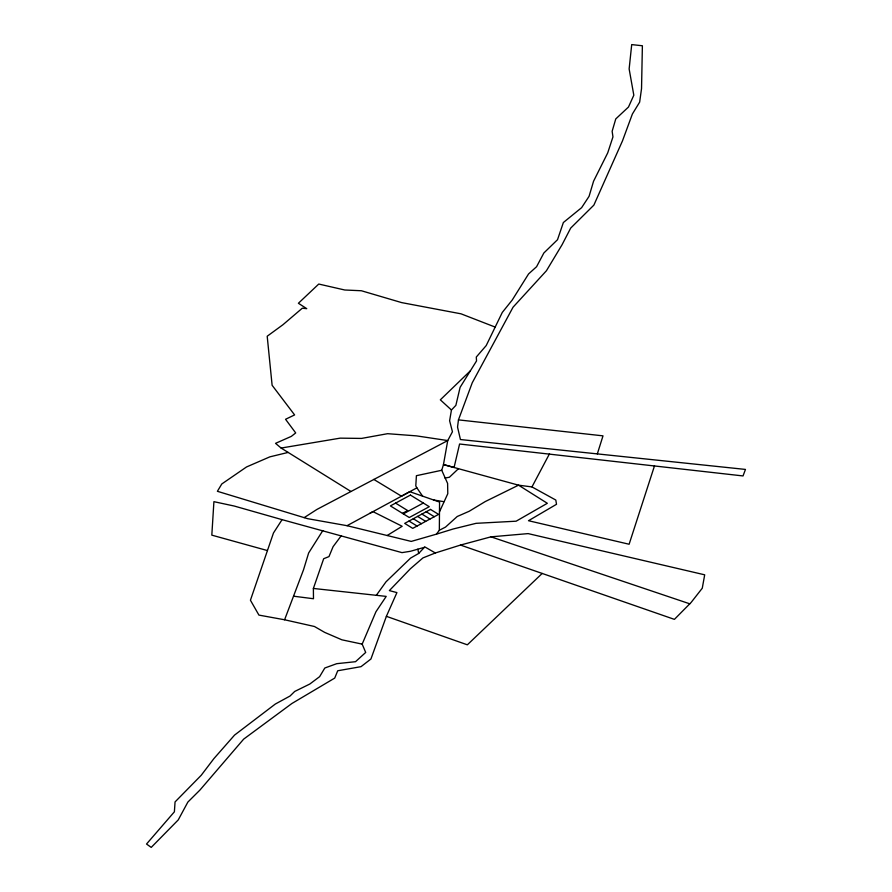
<?xml version="1.0" encoding="UTF-8"?>
<svg xmlns="http://www.w3.org/2000/svg" width="892" height="892" viewBox="0 0 892 892"><rect width="100%" height="100%" fill="white"/><g stroke="black" fill="none" stroke-linecap="round" stroke-linejoin="round"><path stroke-width="1.34" d="M347.044 525.689L411.234 541.411L436.411 534.163L439.343 530.261L439.555 502.062L409.796 491.682L347.044 525.689L307.562 518.665L217.392 491.302L221.785 483.977L246.549 466.951L269.863 456.849L288.149 452.422M458.455 419.876L457.54 427.09L460.439 439.544L745.467 469.426L743.025 475.938L459.581 444.015L454.073 467.475L443.469 464.576L447.739 440.57L452.445 431.761L449.613 420.745L451.452 409.997L455.868 405.358L460.105 387.34L476.529 360.948L476.295 357.034L486.207 345.572L502.274 312.456L512.242 300.002L528.577 273.933L536.583 266.708L543.841 253.005L557.511 239.714L563.365 222.532L581.629 207.658L589.066 196.329L593.559 181.232L607.72 152.878L612.949 136.911L612.146 131.269L615.77 118.915L628.481 107.04L633.822 95.21L629.139 68.952L631.703 44.6L642.385 45.76L641.538 88.598L639.653 102.134L632.383 114.02L622.449 140.958L593.871 205.115L570.69 228.096L562.083 244.709L546.45 270.711L513.056 307.194L472.236 382.802L458.455 419.876L603.003 435.853L597.328 453.883M439.477 511.841L447.784 493.711L447.606 483.419L441.741 470.274L443.469 464.576L518.52 485.17L531.966 486.921L555.816 500.055L556.508 504.292L528.499 520.716L629.116 544.243L654.516 465.802M424.402 547.342L410.498 551.267L401.98 552.627L282.073 519.657L273.476 532.97L250.429 600.227L258.925 615.101L284.593 619.773L314.452 626.496L324.677 632.383L341.915 639.82L362.174 644.124L365.698 652.442L355.529 661.697L336.741 663.681L324.811 668.008L319.615 676.671L309.825 684.019L294.683 691.467L290.045 696.016L275.316 704.044L234.551 735.097L213.868 758.646L201.224 775.282L175.055 801.93L174.386 811.809L146.533 844.022L151.227 847.4L178.244 819.915L187.855 802.086L199.919 790.078L243.661 739.133L291.885 703.509L334.723 678.087L337.722 670.762L361.004 666.67L370.927 659.01L386.381 616.327L396.918 592.6L389.358 590.604L410.331 568.806L422.942 557.913L435.341 552.973L460.495 545.068L490.968 536.839L528.131 533.606L704.691 574.816L702.272 588.218L691.077 602.501L674.408 619.371L460.495 545.068M293.591 596.202L313.482 598.733L313.382 588.452L323.673 558.726L328.981 556.597L333.084 546.673L341.302 535.679M284.593 619.773L303.514 569.81L308.643 552.973L322.848 530.528M362.174 644.124L375.933 611.778L386.214 596.391L313.382 588.452M531.966 486.921L549.505 453.772M376.301 595.343L386.002 581.829L410.576 558.102L418.694 553.441L424.815 546.896L435.341 552.973M470.407 370.782L440.336 399.828L451.452 409.997M542.18 573.444L467.352 644.816L386.381 616.327M458.466 468.69L449.401 477.253L444.963 478.034M304.161 517.639L317.017 509.377L447.739 440.57L416.419 435.865L387.607 433.69L361.539 438.418L340.164 438.15L281.114 448.052L275.539 443.346L291.327 436.378L295.698 432.932L285.552 419.285L294.605 414.925L272.116 385.277L267.199 336.228L282.954 324.721L302.31 308.197L306.748 308.665L298.396 303.269L318.756 284.046L344.769 290L361.372 290.747L401.668 302.611L461.008 313.817L495.183 327.085M387.15 535.512L402.169 526.28L372.945 511.629L369.946 513.257M402.515 513.368L407.677 510.57L395.569 503.11M403.318 513.859L423.332 503.032M422.607 496.153L416.876 487.846L401.478 496.186L373.781 479.405M439.343 530.261L445.532 527.083L457.228 516.501L469.248 511.239L485.192 501.594L518.52 485.17L547.331 503.289L516.134 521.196L476.083 523.325L453.136 529.001L436.411 534.163M441.741 470.274L416.408 475.692L415.795 485.906L416.876 487.846M433.557 499.977L443.926 501.683M267.332 550.531L211.817 535.144L213.913 501.672L234.295 506.054L282.073 519.657M490.968 536.839L689.772 603.817M426.209 511.74L434.281 516.713M421.905 514.071L429.977 519.044M417.601 516.401L425.674 521.374M413.297 518.731L421.37 523.704M408.993 521.062L417.066 526.035M281.114 448.052L350.935 491.47M417.857 549.193L418.694 553.441M410.42 495.082L390.406 505.909L409.272 517.527L429.275 506.701L410.42 495.082M430.513 509.421L404.689 523.392L412.762 528.365L438.585 514.383L430.513 509.421"/></g></svg>
